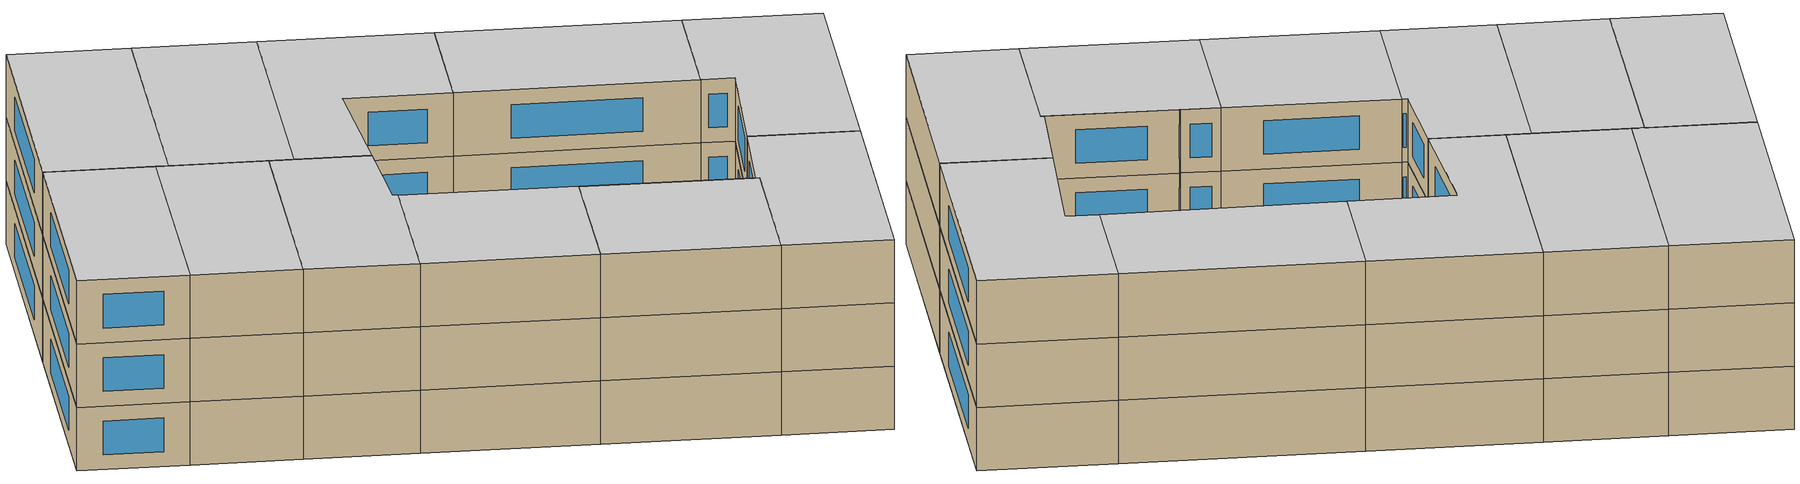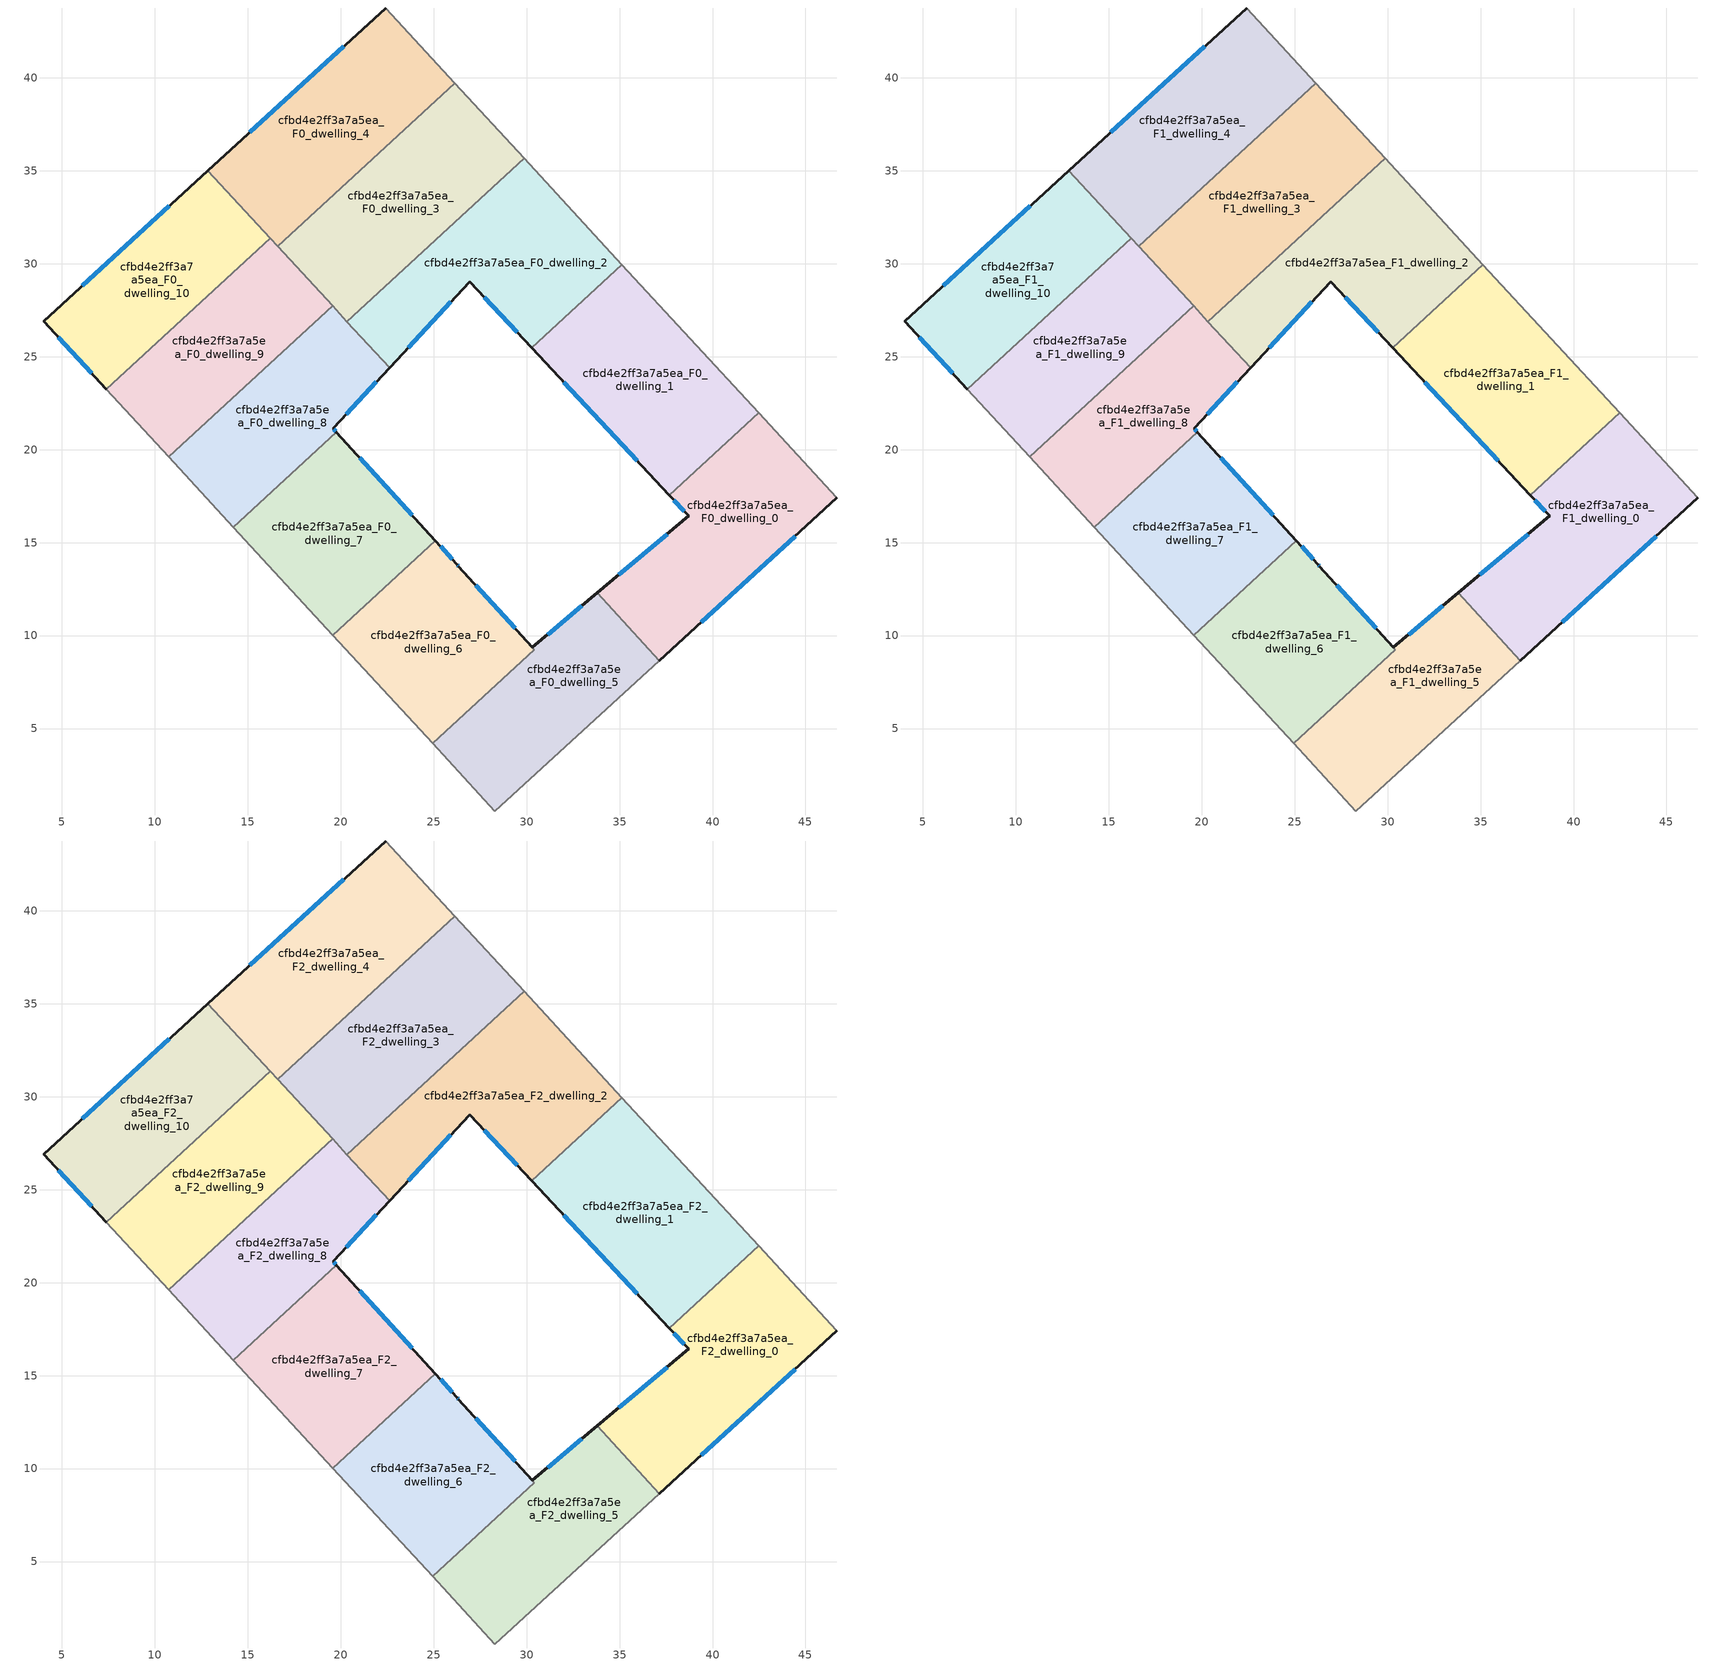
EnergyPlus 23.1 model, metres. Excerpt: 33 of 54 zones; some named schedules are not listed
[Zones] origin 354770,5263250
cfbd4e2ff3a7a5ea_F0_dwelling_0
 floor ground (EU_floor_Construction): 42.49,21.98 46.7,17.41 37.14,8.66 33.79,12.29 38.72,16.44 37.68,17.55 z0
 wall outside (EU_wall_Construction): 37.68,17.55 38.72,16.44 33.79,12.29 / 37.14,8.66 46.7,17.41 z0:3
 wall to cfbd4e2ff3a7a5ea_F0_dwelling_1 (EU_wall_Construction): 42.49,21.98 37.68,17.55 z0:3
 wall adiabatic (EU_wall_Construction): 46.7,17.41 42.49,21.98 z0:3
 wall to cfbd4e2ff3a7a5ea_F0_dwelling_5 (EU_wall_Construction): 33.79,12.29 37.14,8.66 z0:3
 window (EU_Window_Construction): 37.56,15.47 34.95,13.27 / 37.92,17.29 38.47,16.7 / 39.38,10.71 44.45,15.35 z0.7:2.3
cfbd4e2ff3a7a5ea_F0_dwelling_1
 floor ground (EU_floor_Construction): 35.13,29.96 42.49,21.98 37.68,17.55 30.27,25.48 z0
 wall outside (EU_wall_Construction): 30.27,25.48 37.68,17.55 z0:3
 wall to cfbd4e2ff3a7a5ea_F0_dwelling_2 (EU_wall_Construction): 35.13,29.96 30.27,25.48 z0:3
 wall adiabatic (EU_wall_Construction): 42.49,21.98 35.13,29.96 z0:3
 window (EU_Window_Construction): 32.01,23.62 35.94,19.41 z0.7:2.3
cfbd4e2ff3a7a5ea_F0_dwelling_10
 floor ground (EU_floor_Construction): 12.85,35.02 16.2,31.38 7.38,23.26 4.01,26.92 z0
 wall outside (EU_wall_Construction): 12.85,35.02 4.01,26.92 7.38,23.26 z0:3
 wall to cfbd4e2ff3a7a5ea_F0_dwelling_9 (EU_wall_Construction): 7.38,23.26 16.2,31.38 z0:3
 wall to cfbd4e2ff3a7a5ea_F0_dwelling_4 (EU_wall_Construction): 16.2,31.38 12.85,35.02 z0:3
 window (EU_Window_Construction): 4.8,26.06 6.59,24.12 / 10.78,33.11 6.08,28.82 z0.7:2.3
cfbd4e2ff3a7a5ea_F0_dwelling_2
 floor ground (EU_floor_Construction): 29.86,35.68 35.13,29.96 30.27,25.48 26.94,29.04 22.62,24.41 20.33,26.9 z0
 wall outside (EU_wall_Construction): 22.62,24.41 26.94,29.04 30.27,25.48 z0:3
 wall to cfbd4e2ff3a7a5ea_F0_dwelling_3 (EU_wall_Construction): 29.86,35.68 20.33,26.9 z0:3
 wall adiabatic (EU_wall_Construction): 35.13,29.96 29.86,35.68 z0:3
 wall to cfbd4e2ff3a7a5ea_F0_dwelling_8 (EU_wall_Construction): 20.33,26.9 22.62,24.41 z0:3
 window (EU_Window_Construction): 23.64,25.5 25.93,27.95 / 27.72,28.21 29.49,26.32 z0.7:2.3
cfbd4e2ff3a7a5ea_F0_dwelling_3
 floor ground (EU_floor_Construction): 26.13,39.73 29.86,35.68 20.33,26.9 16.6,30.95 z0
 wall to cfbd4e2ff3a7a5ea_F0_dwelling_4 (EU_wall_Construction): 26.13,39.73 16.6,30.95 z0:3
 wall adiabatic (EU_wall_Construction): 29.86,35.68 26.13,39.73 z0:3
 wall to cfbd4e2ff3a7a5ea_F0_dwelling_9 (EU_wall_Construction): 16.6,30.95 19.56,27.73 z0:3
 wall to cfbd4e2ff3a7a5ea_F0_dwelling_8 (EU_wall_Construction): 19.56,27.73 20.33,26.9 z0:3
cfbd4e2ff3a7a5ea_F0_dwelling_4
 floor ground (EU_floor_Construction): 22.41,43.76 26.13,39.73 16.6,30.95 12.85,35.02 z0
 wall outside (EU_wall_Construction): 22.41,43.76 12.85,35.02 z0:3
 wall adiabatic (EU_wall_Construction): 26.13,39.73 22.41,43.76 z0:3
 wall to cfbd4e2ff3a7a5ea_F0_dwelling_9 (EU_wall_Construction): 16.2,31.38 16.6,30.95 z0:3
 window (EU_Window_Construction): 20.17,41.71 15.1,37.07 z0.7:2.3
cfbd4e2ff3a7a5ea_F0_dwelling_5
 floor ground (EU_floor_Construction): 33.79,12.29 37.14,8.66 28.29,0.56 24.94,4.2 30.41,9.24 25.08,15.1 26.27,13.8 26.33,13.74 30.31,9.36 z0
 wall outside (EU_wall_Construction): 25.09,15.1 26.27,13.8 / 33.79,12.29 30.31,9.36 26.33,13.74 26.27,13.8 z0:3
 wall adiabatic (EU_wall_Construction): 24.94,4.2 28.29,0.56 37.14,8.66 z0:3
 wall to cfbd4e2ff3a7a5ea_F0_dwelling_6 (EU_wall_Construction): 25.08,15.1 30.41,9.24 24.94,4.2 z0:3
 window (EU_Window_Construction): 25.37,14.8 26,14.11 / 26.32,13.75 26.29,13.78 / 29.38,10.39 27.26,12.71 / 32.97,11.61 31.13,10.05 z0.7:2.3
cfbd4e2ff3a7a5ea_F0_dwelling_6
 floor ground (EU_floor_Construction): 25.08,15.1 30.42,9.24 24.94,4.2 19.57,10.02 z0
 wall adiabatic (EU_wall_Construction): 19.57,10.02 24.94,4.2 z0:3
 wall to cfbd4e2ff3a7a5ea_F0_dwelling_7 (EU_wall_Construction): 25.08,15.1 19.57,10.02 z0:3
cfbd4e2ff3a7a5ea_F0_dwelling_7
 floor ground (EU_floor_Construction): 19.76,20.95 25.09,15.1 19.57,10.02 14.21,15.84 z0
 wall outside (EU_wall_Construction): 25.09,15.1 19.76,20.95 z0:3
 wall to cfbd4e2ff3a7a5ea_F0_dwelling_8 (EU_wall_Construction): 19.76,20.95 14.21,15.84 z0:3
 wall adiabatic (EU_wall_Construction): 14.21,15.84 19.57,10.02 z0:3
 window (EU_Window_Construction): 23.84,16.48 21.01,19.58 z0.7:2.3
cfbd4e2ff3a7a5ea_F0_dwelling_8
 floor ground (EU_floor_Construction): 19.56,27.74 22.62,24.41 19.58,21.15 19.76,20.95 14.21,15.84 10.74,19.61 z0
 wall outside (EU_wall_Construction): 19.76,20.95 19.58,21.15 22.62,24.41 z0:3
 wall adiabatic (EU_wall_Construction): 10.74,19.61 14.21,15.84 z0:3
 wall to cfbd4e2ff3a7a5ea_F0_dwelling_9 (EU_wall_Construction): 19.56,27.74 10.74,19.61 z0:3
 window (EU_Window_Construction): 20.3,21.92 21.91,23.65 / 19.72,21 19.62,21.1 z0.7:2.3
cfbd4e2ff3a7a5ea_F0_dwelling_9
 floor ground (EU_floor_Construction): 16.2,31.38 19.56,27.74 10.74,19.61 7.38,23.26 z0
 wall adiabatic (EU_wall_Construction): 7.38,23.26 10.74,19.61 z0:3
cfbd4e2ff3a7a5ea_F1_dwelling_0
 floor to cfbd4e2ff3a7a5ea_F0_dwelling_0 (EU_floor_Construction): 42.49,21.98 46.7,17.41 37.14,8.66 33.79,12.29 38.72,16.44 37.68,17.55 z3
 wall outside (EU_wall_Construction): 37.68,17.55 38.72,16.44 33.79,12.29 / 37.14,8.66 46.7,17.41 z3:6
 wall to cfbd4e2ff3a7a5ea_F1_dwelling_1 (EU_wall_Construction): 42.49,21.98 37.68,17.55 z3:6
 wall adiabatic (EU_wall_Construction): 46.7,17.41 42.49,21.98 z3:6
 wall to cfbd4e2ff3a7a5ea_F1_dwelling_5 (EU_wall_Construction): 33.79,12.29 37.14,8.66 z3:6
 window (EU_Window_Construction): 37.56,15.47 34.95,13.27 / 37.92,17.29 38.47,16.7 / 39.38,10.71 44.45,15.35 z3.7:5.3
cfbd4e2ff3a7a5ea_F1_dwelling_1
 floor to cfbd4e2ff3a7a5ea_F0_dwelling_1 (EU_floor_Construction): 35.13,29.96 42.49,21.98 37.68,17.55 30.27,25.48 z3
 wall outside (EU_wall_Construction): 30.27,25.48 37.68,17.55 z3:6
 wall to cfbd4e2ff3a7a5ea_F1_dwelling_2 (EU_wall_Construction): 35.13,29.96 30.27,25.48 z3:6
 wall adiabatic (EU_wall_Construction): 42.49,21.98 35.13,29.96 z3:6
 window (EU_Window_Construction): 32.01,23.62 35.94,19.41 z3.7:5.3
cfbd4e2ff3a7a5ea_F1_dwelling_10
 floor to cfbd4e2ff3a7a5ea_F0_dwelling_10 (EU_floor_Construction): 12.85,35.02 16.2,31.38 7.38,23.26 4.01,26.92 z3
 wall outside (EU_wall_Construction): 12.85,35.02 4.01,26.92 7.38,23.26 z3:6
 wall to cfbd4e2ff3a7a5ea_F1_dwelling_9 (EU_wall_Construction): 7.38,23.26 16.2,31.38 z3:6
 wall to cfbd4e2ff3a7a5ea_F1_dwelling_4 (EU_wall_Construction): 16.2,31.38 12.85,35.02 z3:6
 window (EU_Window_Construction): 4.8,26.06 6.59,24.12 / 10.78,33.11 6.08,28.82 z3.7:5.3
cfbd4e2ff3a7a5ea_F1_dwelling_2
 floor to cfbd4e2ff3a7a5ea_F0_dwelling_2 (EU_floor_Construction): 29.86,35.68 35.13,29.96 30.27,25.48 26.94,29.04 22.62,24.41 20.33,26.9 z3
 wall outside (EU_wall_Construction): 22.62,24.41 26.94,29.04 30.27,25.48 z3:6
 wall to cfbd4e2ff3a7a5ea_F1_dwelling_3 (EU_wall_Construction): 29.86,35.68 20.33,26.9 z3:6
 wall adiabatic (EU_wall_Construction): 35.13,29.96 29.86,35.68 z3:6
 wall to cfbd4e2ff3a7a5ea_F1_dwelling_8 (EU_wall_Construction): 20.33,26.9 22.62,24.41 z3:6
 window (EU_Window_Construction): 23.64,25.5 25.93,27.95 / 27.72,28.21 29.49,26.32 z3.7:5.3
cfbd4e2ff3a7a5ea_F1_dwelling_3
 floor to cfbd4e2ff3a7a5ea_F0_dwelling_3 (EU_floor_Construction): 26.13,39.73 29.86,35.68 20.33,26.9 16.6,30.95 z3
 wall to cfbd4e2ff3a7a5ea_F1_dwelling_4 (EU_wall_Construction): 26.13,39.73 16.6,30.95 z3:6
 wall adiabatic (EU_wall_Construction): 29.86,35.68 26.13,39.73 z3:6
 wall to cfbd4e2ff3a7a5ea_F1_dwelling_9 (EU_wall_Construction): 16.6,30.95 19.56,27.73 z3:6
 wall to cfbd4e2ff3a7a5ea_F1_dwelling_8 (EU_wall_Construction): 19.56,27.73 20.33,26.9 z3:6
cfbd4e2ff3a7a5ea_F1_dwelling_4
 floor to cfbd4e2ff3a7a5ea_F0_dwelling_4 (EU_floor_Construction): 22.41,43.76 26.13,39.73 16.6,30.95 12.85,35.02 z3
 wall outside (EU_wall_Construction): 22.41,43.76 12.85,35.02 z3:6
 wall adiabatic (EU_wall_Construction): 26.13,39.73 22.41,43.76 z3:6
 wall to cfbd4e2ff3a7a5ea_F1_dwelling_9 (EU_wall_Construction): 16.2,31.38 16.6,30.95 z3:6
 window (EU_Window_Construction): 20.17,41.71 15.1,37.07 z3.7:5.3
cfbd4e2ff3a7a5ea_F1_dwelling_5
 floor to cfbd4e2ff3a7a5ea_F0_dwelling_5 (EU_floor_Construction): 33.79,12.29 37.14,8.66 28.29,0.56 24.94,4.2 30.41,9.24 25.09,15.1 26.27,13.8 26.33,13.74 30.31,9.36 z3
 wall outside (EU_wall_Construction): 33.79,12.29 30.31,9.36 26.33,13.74 26.27,13.8 25.09,15.1 z3:6
 wall adiabatic (EU_wall_Construction): 24.94,4.2 28.29,0.56 37.14,8.66 z3:6
 wall to cfbd4e2ff3a7a5ea_F1_dwelling_6 (EU_wall_Construction): 25.08,15.1 30.41,9.24 24.94,4.2 z3:6
 window (EU_Window_Construction): 26,14.11 25.37,14.8 / 26.32,13.75 26.29,13.78 / 29.38,10.39 27.26,12.71 / 32.97,11.61 31.13,10.05 z3.7:5.3
cfbd4e2ff3a7a5ea_F1_dwelling_6
 floor to cfbd4e2ff3a7a5ea_F0_dwelling_6 (EU_floor_Construction): 25.08,15.1 30.42,9.24 24.94,4.2 19.57,10.02 z3
 wall adiabatic (EU_wall_Construction): 19.57,10.02 24.94,4.2 z3:6
 wall to cfbd4e2ff3a7a5ea_F1_dwelling_7 (EU_wall_Construction): 25.08,15.1 19.57,10.02 z3:6
cfbd4e2ff3a7a5ea_F1_dwelling_7
 floor to cfbd4e2ff3a7a5ea_F0_dwelling_7 (EU_floor_Construction): 19.76,20.95 25.09,15.1 19.57,10.02 14.21,15.84 z3
 wall outside (EU_wall_Construction): 25.09,15.1 19.76,20.95 z3:6
 wall to cfbd4e2ff3a7a5ea_F1_dwelling_8 (EU_wall_Construction): 19.76,20.95 14.21,15.84 z3:6
 wall adiabatic (EU_wall_Construction): 14.21,15.84 19.57,10.02 z3:6
 window (EU_Window_Construction): 23.84,16.48 21.01,19.58 z3.7:5.3
cfbd4e2ff3a7a5ea_F1_dwelling_8
 floor to cfbd4e2ff3a7a5ea_F0_dwelling_8 (EU_floor_Construction): 19.56,27.74 22.62,24.41 19.58,21.15 19.76,20.95 14.21,15.84 10.74,19.61 z3
 wall outside (EU_wall_Construction): 19.76,20.95 19.58,21.15 22.62,24.41 z3:6
 wall adiabatic (EU_wall_Construction): 10.74,19.61 14.21,15.84 z3:6
 wall to cfbd4e2ff3a7a5ea_F1_dwelling_9 (EU_wall_Construction): 19.56,27.74 10.74,19.61 z3:6
 window (EU_Window_Construction): 20.3,21.92 21.91,23.65 / 19.72,21 19.62,21.1 z3.7:5.3
cfbd4e2ff3a7a5ea_F1_dwelling_9
 floor to cfbd4e2ff3a7a5ea_F0_dwelling_9 (EU_floor_Construction): 16.2,31.38 19.56,27.74 10.74,19.61 7.38,23.26 z3
 wall adiabatic (EU_wall_Construction): 7.38,23.26 10.74,19.61 z3:6
cfbd4e2ff3a7a5ea_F2_dwelling_0
 floor to cfbd4e2ff3a7a5ea_F1_dwelling_0 (EU_floor_Construction): 42.49,21.98 46.7,17.41 37.14,8.66 33.79,12.29 38.72,16.44 37.68,17.55 z6
 wall outside (EU_wall_Construction): 37.68,17.55 38.72,16.44 33.79,12.29 / 37.14,8.66 46.7,17.41 z6:9
 wall to cfbd4e2ff3a7a5ea_F2_dwelling_1 (EU_wall_Construction): 42.49,21.98 37.68,17.55 z6:9
 wall adiabatic (EU_wall_Construction): 46.7,17.41 42.49,21.98 z6:9
 wall to cfbd4e2ff3a7a5ea_F2_dwelling_5 (EU_wall_Construction): 33.79,12.29 37.14,8.66 z6:9
 window (EU_Window_Construction): 37.56,15.47 34.95,13.27 / 37.92,17.29 38.47,16.7 / 39.38,10.71 44.45,15.35 z6.7:8.3
 ceiling to cfbd4e2ff3a7a5ea_F3_dwelling_0 (EU_floor_Construction): 46.7,17.41 42.49,21.98 37.68,17.55 38.72,16.44 33.79,12.29 37.14,8.66 z9
cfbd4e2ff3a7a5ea_F2_dwelling_1
 floor to cfbd4e2ff3a7a5ea_F1_dwelling_1 (EU_floor_Construction): 35.13,29.96 42.49,21.98 37.68,17.55 30.27,25.48 z6
 wall outside (EU_wall_Construction): 30.27,25.48 37.68,17.55 z6:9
 wall to cfbd4e2ff3a7a5ea_F2_dwelling_2 (EU_wall_Construction): 35.13,29.96 30.27,25.48 z6:9
 wall adiabatic (EU_wall_Construction): 42.49,21.98 35.13,29.96 z6:9
 window (EU_Window_Construction): 32.01,23.62 35.94,19.41 z6.7:8.3
 ceiling to cfbd4e2ff3a7a5ea_F3_dwelling_1 (EU_floor_Construction): 42.49,21.98 35.13,29.96 30.27,25.48 37.68,17.55 z9
cfbd4e2ff3a7a5ea_F2_dwelling_10
 floor to cfbd4e2ff3a7a5ea_F1_dwelling_10 (EU_floor_Construction): 12.85,35.02 16.2,31.38 7.38,23.26 4.01,26.92 z6
 wall outside (EU_wall_Construction): 12.85,35.02 4.01,26.92 7.38,23.26 z6:9
 wall to cfbd4e2ff3a7a5ea_F2_dwelling_9 (EU_wall_Construction): 7.38,23.26 16.2,31.38 z6:9
 wall to cfbd4e2ff3a7a5ea_F2_dwelling_4 (EU_wall_Construction): 16.2,31.38 12.85,35.02 z6:9
 window (EU_Window_Construction): 4.8,26.06 6.59,24.12 / 10.78,33.11 6.08,28.82 z6.7:8.3
 ceiling to cfbd4e2ff3a7a5ea_F3_dwelling_10 (EU_floor_Construction): 16.2,31.38 12.85,35.02 4.01,26.92 7.38,23.26 z9
cfbd4e2ff3a7a5ea_F2_dwelling_2
 floor to cfbd4e2ff3a7a5ea_F1_dwelling_2 (EU_floor_Construction): 29.86,35.68 35.13,29.96 30.27,25.48 26.94,29.04 22.62,24.41 20.33,26.9 z6
 wall outside (EU_wall_Construction): 22.62,24.41 26.94,29.04 30.27,25.48 z6:9
 wall to cfbd4e2ff3a7a5ea_F2_dwelling_3 (EU_wall_Construction): 29.86,35.68 20.33,26.9 z6:9
 wall adiabatic (EU_wall_Construction): 35.13,29.96 29.86,35.68 z6:9
 wall to cfbd4e2ff3a7a5ea_F2_dwelling_8 (EU_wall_Construction): 20.33,26.9 22.62,24.41 z6:9
 window (EU_Window_Construction): 23.64,25.5 25.93,27.95 / 27.72,28.21 29.49,26.32 z6.7:8.3
 ceiling to cfbd4e2ff3a7a5ea_F3_dwelling_2 (EU_floor_Construction): 30.27,25.48 35.13,29.96 29.86,35.68 20.33,26.9 22.62,24.41 26.94,29.04 z9
cfbd4e2ff3a7a5ea_F2_dwelling_3
 floor to cfbd4e2ff3a7a5ea_F1_dwelling_3 (EU_floor_Construction): 26.13,39.73 29.86,35.68 20.33,26.9 16.6,30.95 z6
 wall to cfbd4e2ff3a7a5ea_F2_dwelling_4 (EU_wall_Construction): 26.13,39.73 16.6,30.95 z6:9
 wall adiabatic (EU_wall_Construction): 29.86,35.68 26.13,39.73 z6:9
 wall to cfbd4e2ff3a7a5ea_F2_dwelling_9 (EU_wall_Construction): 16.6,30.95 19.56,27.73 z6:9
 wall to cfbd4e2ff3a7a5ea_F2_dwelling_8 (EU_wall_Construction): 19.56,27.73 20.33,26.9 z6:9
 ceiling to cfbd4e2ff3a7a5ea_F3_dwelling_3 (EU_floor_Construction): 29.86,35.68 26.13,39.73 16.6,30.95 20.33,26.9 z9
cfbd4e2ff3a7a5ea_F2_dwelling_4
 floor to cfbd4e2ff3a7a5ea_F1_dwelling_4 (EU_floor_Construction): 22.41,43.76 26.13,39.73 16.6,30.95 12.85,35.02 z6
 wall outside (EU_wall_Construction): 22.41,43.76 12.85,35.02 z6:9
 wall adiabatic (EU_wall_Construction): 26.13,39.73 22.41,43.76 z6:9
 wall to cfbd4e2ff3a7a5ea_F2_dwelling_9 (EU_wall_Construction): 16.2,31.38 16.6,30.95 z6:9
 window (EU_Window_Construction): 20.17,41.71 15.1,37.07 z6.7:8.3
 ceiling to cfbd4e2ff3a7a5ea_F3_dwelling_4 (EU_floor_Construction): 26.13,39.73 22.41,43.76 12.85,35.02 16.6,30.95 z9
cfbd4e2ff3a7a5ea_F2_dwelling_5
 floor to cfbd4e2ff3a7a5ea_F1_dwelling_5 (EU_floor_Construction): 33.79,12.29 37.14,8.66 28.29,0.56 24.94,4.2 30.41,9.24 25.09,15.1 26.27,13.8 26.33,13.74 30.31,9.36 z6
 wall outside (EU_wall_Construction): 33.79,12.29 30.31,9.36 26.33,13.74 26.27,13.8 25.09,15.1 z6:9
 wall adiabatic (EU_wall_Construction): 24.94,4.2 28.29,0.56 37.14,8.66 z6:9
 wall to cfbd4e2ff3a7a5ea_F2_dwelling_6 (EU_wall_Construction): 25.08,15.1 30.41,9.24 24.94,4.2 z6:9
 window (EU_Window_Construction): 26,14.11 25.37,14.8 / 26.32,13.75 26.29,13.78 / 29.38,10.39 27.26,12.71 / 32.97,11.61 31.13,10.05 z6.7:8.3
 ceiling to cfbd4e2ff3a7a5ea_F3_dwelling_5 (EU_floor_Construction): 37.14,8.66 33.79,12.29 30.31,9.36 26.33,13.74 26.27,13.8 25.09,15.1 30.41,9.24 24.94,4.2 28.29,0.56 z9
cfbd4e2ff3a7a5ea_F2_dwelling_6
 floor to cfbd4e2ff3a7a5ea_F1_dwelling_6 (EU_floor_Construction): 25.08,15.1 30.42,9.24 24.94,4.2 19.57,10.02 z6
 wall adiabatic (EU_wall_Construction): 19.57,10.02 24.94,4.2 z6:9
 wall to cfbd4e2ff3a7a5ea_F2_dwelling_7 (EU_wall_Construction): 25.08,15.1 19.57,10.02 z6:9
 ceiling to cfbd4e2ff3a7a5ea_F3_dwelling_6 (EU_floor_Construction): 30.42,9.24 25.08,15.1 19.57,10.02 24.94,4.2 z9
cfbd4e2ff3a7a5ea_F2_dwelling_7
 floor to cfbd4e2ff3a7a5ea_F1_dwelling_7 (EU_floor_Construction): 19.76,20.95 25.09,15.1 19.57,10.02 14.21,15.84 z6
 wall outside (EU_wall_Construction): 25.09,15.1 19.76,20.95 z6:9
 wall to cfbd4e2ff3a7a5ea_F2_dwelling_8 (EU_wall_Construction): 19.76,20.95 14.21,15.84 z6:9
 wall adiabatic (EU_wall_Construction): 14.21,15.84 19.57,10.02 z6:9
 window (EU_Window_Construction): 23.84,16.48 21.01,19.58 z6.7:8.3
 ceiling to cfbd4e2ff3a7a5ea_F3_dwelling_7 (EU_floor_Construction): 25.09,15.1 19.76,20.95 14.21,15.84 19.57,10.02 z9
cfbd4e2ff3a7a5ea_F2_dwelling_8
 floor to cfbd4e2ff3a7a5ea_F1_dwelling_8 (EU_floor_Construction): 19.56,27.74 22.62,24.41 19.58,21.15 19.76,20.95 14.21,15.84 10.74,19.61 z6
 wall outside (EU_wall_Construction): 19.76,20.95 19.58,21.15 22.62,24.41 z6:9
 wall adiabatic (EU_wall_Construction): 10.74,19.61 14.21,15.84 z6:9
 wall to cfbd4e2ff3a7a5ea_F2_dwelling_9 (EU_wall_Construction): 19.56,27.74 10.74,19.61 z6:9
 window (EU_Window_Construction): 20.3,21.92 21.91,23.65 / 19.72,21 19.62,21.1 z6.7:8.3
 ceiling to cfbd4e2ff3a7a5ea_F3_dwelling_8 (EU_floor_Construction): 19.76,20.95 19.58,21.15 22.62,24.41 19.56,27.74 10.74,19.61 14.21,15.84 z9
cfbd4e2ff3a7a5ea_F2_dwelling_9
 floor to cfbd4e2ff3a7a5ea_F1_dwelling_9 (EU_floor_Construction): 16.2,31.38 19.56,27.74 10.74,19.61 7.38,23.26 z6
 wall adiabatic (EU_wall_Construction): 7.38,23.26 10.74,19.61 z6:9
 ceiling to cfbd4e2ff3a7a5ea_F3_dwelling_9 (EU_floor_Construction): 19.56,27.74 16.2,31.38 7.38,23.26 10.74,19.61 z9
[Building]
EU S2 Campaign: North Axis=0; Terrain=City; Solar Distribution=FullExterior
[Site:Location]
Budapest.Ferenc.Liszt.Intl.AP: Latitude=47.437; Longitude=19.256; Time Zone=1; Elevation=185
[SizingPeriod:WeatherFileDays]
AnnualSizingPeriod: Begin Month=1; Begin Day of Month=1; End Month=12; End Day of Month=31; Day of Week for Start Day=Monday; Use Weather File Daylight Saving Period=No; Use Weather File Rain and Snow Indicators=No
[MATERIAL]
EU_InternalMass_Material: Roughness=MediumRough; Thickness=0.1; Conductivity=1; Density=1800; Specific Heat=900; Thermal Absorptance=0.9; Solar Absorptance=0.7; Visible Absorptance=0.7
[MATERIAL:NOMASS] Roughness=MediumRough; Thermal Absorptance=0.9; Solar Absorptance=0.7; Visible Absorptance=0.7
Name | Thermal Resistance
EU_wall_NoMass | 0.832559
EU_floor_NoMass | 0.872794
[WINDOWMATERIAL:SIMPLEGLAZINGSYSTEM]
EU_Window_SimpleGlazing: UFactor=2.79869; Solar Heat Gain Coefficient=0.75; Visible Transmittance=0.75
[CONSTRUCTION]
EU_wall_Construction: EU_wall_NoMass
EU_floor_Construction: EU_floor_NoMass
EU_Window_Construction: EU_Window_SimpleGlazing
EU_InternalMass_Construction: EU_InternalMass_Material
[ZONE] Type=1; Multiplier=1; Ceiling Height=autocalculate; Floor Area=autocalculate; Part of Total Floor Area=Yes
Name | Volume
cfbd4e2ff3a7a5ea_F0_dwelling_0; cfbd4e2ff3a7a5ea_F1_dwelling_0; cfbd4e2ff3a7a5ea_F2_dwelling_0 | 214.135
cfbd4e2ff3a7a5ea_F0_dwelling_1; cfbd4e2ff3a7a5ea_F1_dwelling_1; cfbd4e2ff3a7a5ea_F2_dwelling_1; cfbd4e2ff3a7a5ea_F0_dwelling_3; cfbd4e2ff3a7a5ea_F1_dwelling_3; cfbd4e2ff3a7a5ea_F2_dwelling_3 | 214.142
cfbd4e2ff3a7a5ea_F0_dwelling_10; cfbd4e2ff3a7a5ea_F1_dwelling_10; cfbd4e2ff3a7a5ea_F2_dwelling_10 | 178.444
cfbd4e2ff3a7a5ea_F0_dwelling_2; cfbd4e2ff3a7a5ea_F1_dwelling_2; cfbd4e2ff3a7a5ea_F2_dwelling_2 | 214.136
cfbd4e2ff3a7a5ea_F0_dwelling_4; cfbd4e2ff3a7a5ea_F1_dwelling_4; cfbd4e2ff3a7a5ea_F2_dwelling_4 | 214.144
cfbd4e2ff3a7a5ea_F0_dwelling_5 | 179.445
cfbd4e2ff3a7a5ea_F1_dwelling_5; cfbd4e2ff3a7a5ea_F2_dwelling_5 | 179.399
cfbd4e2ff3a7a5ea_F0_dwelling_6; cfbd4e2ff3a7a5ea_F1_dwelling_6; cfbd4e2ff3a7a5ea_F2_dwelling_6 | 177.464
cfbd4e2ff3a7a5ea_F0_dwelling_7; cfbd4e2ff3a7a5ea_F1_dwelling_7; cfbd4e2ff3a7a5ea_F2_dwelling_7 | 178.454
cfbd4e2ff3a7a5ea_F0_dwelling_8; cfbd4e2ff3a7a5ea_F1_dwelling_8; cfbd4e2ff3a7a5ea_F2_dwelling_8 | 178.459
cfbd4e2ff3a7a5ea_F0_dwelling_9; cfbd4e2ff3a7a5ea_F1_dwelling_9; cfbd4e2ff3a7a5ea_F2_dwelling_9 | 178.467
[INTERNALMASS] Construction=EU_InternalMass_Construction
Name | Zone or ZoneList | Surface Area
cfbd4e2ff3a7a5ea_F0_dwelling_0_EU_InternalMass | cfbd4e2ff3a7a5ea_F0_dwelling_0 | 71.3784
cfbd4e2ff3a7a5ea_F0_dwelling_1_EU_InternalMass | cfbd4e2ff3a7a5ea_F0_dwelling_1 | 71.3807
cfbd4e2ff3a7a5ea_F0_dwelling_2_EU_InternalMass | cfbd4e2ff3a7a5ea_F0_dwelling_2 | 71.3787
cfbd4e2ff3a7a5ea_F0_dwelling_3_EU_InternalMass | cfbd4e2ff3a7a5ea_F0_dwelling_3 | 71.3806
cfbd4e2ff3a7a5ea_F0_dwelling_4_EU_InternalMass | cfbd4e2ff3a7a5ea_F0_dwelling_4 | 71.3813
cfbd4e2ff3a7a5ea_F0_dwelling_5_EU_InternalMass | cfbd4e2ff3a7a5ea_F0_dwelling_5 | 59.8191
cfbd4e2ff3a7a5ea_F0_dwelling_6_EU_InternalMass | cfbd4e2ff3a7a5ea_F0_dwelling_6 | 59.1544
cfbd4e2ff3a7a5ea_F0_dwelling_7_EU_InternalMass | cfbd4e2ff3a7a5ea_F0_dwelling_7 | 59.4846
cfbd4e2ff3a7a5ea_F0_dwelling_8_EU_InternalMass | cfbd4e2ff3a7a5ea_F0_dwelling_8 | 59.4862
cfbd4e2ff3a7a5ea_F0_dwelling_9_EU_InternalMass | cfbd4e2ff3a7a5ea_F0_dwelling_9 | 59.4891
cfbd4e2ff3a7a5ea_F0_dwelling_10_EU_InternalMass | cfbd4e2ff3a7a5ea_F0_dwelling_10 | 59.4811
cfbd4e2ff3a7a5ea_F1_dwelling_0_EU_InternalMass | cfbd4e2ff3a7a5ea_F1_dwelling_0 | 71.3784
cfbd4e2ff3a7a5ea_F1_dwelling_1_EU_InternalMass | cfbd4e2ff3a7a5ea_F1_dwelling_1 | 71.3807
cfbd4e2ff3a7a5ea_F1_dwelling_2_EU_InternalMass | cfbd4e2ff3a7a5ea_F1_dwelling_2 | 71.3787
cfbd4e2ff3a7a5ea_F1_dwelling_3_EU_InternalMass | cfbd4e2ff3a7a5ea_F1_dwelling_3 | 71.3806
cfbd4e2ff3a7a5ea_F1_dwelling_4_EU_InternalMass | cfbd4e2ff3a7a5ea_F1_dwelling_4 | 71.3813
cfbd4e2ff3a7a5ea_F1_dwelling_5_EU_InternalMass | cfbd4e2ff3a7a5ea_F1_dwelling_5 | 59.8191
cfbd4e2ff3a7a5ea_F1_dwelling_6_EU_InternalMass | cfbd4e2ff3a7a5ea_F1_dwelling_6 | 59.1544
cfbd4e2ff3a7a5ea_F1_dwelling_7_EU_InternalMass | cfbd4e2ff3a7a5ea_F1_dwelling_7 | 59.4846
cfbd4e2ff3a7a5ea_F1_dwelling_8_EU_InternalMass | cfbd4e2ff3a7a5ea_F1_dwelling_8 | 59.4862
cfbd4e2ff3a7a5ea_F1_dwelling_9_EU_InternalMass | cfbd4e2ff3a7a5ea_F1_dwelling_9 | 59.4891
cfbd4e2ff3a7a5ea_F1_dwelling_10_EU_InternalMass | cfbd4e2ff3a7a5ea_F1_dwelling_10 | 59.4811
cfbd4e2ff3a7a5ea_F2_dwelling_0_EU_InternalMass | cfbd4e2ff3a7a5ea_F2_dwelling_0 | 71.3784
cfbd4e2ff3a7a5ea_F2_dwelling_1_EU_InternalMass | cfbd4e2ff3a7a5ea_F2_dwelling_1 | 71.3807
cfbd4e2ff3a7a5ea_F2_dwelling_2_EU_InternalMass | cfbd4e2ff3a7a5ea_F2_dwelling_2 | 71.3787
cfbd4e2ff3a7a5ea_F2_dwelling_3_EU_InternalMass | cfbd4e2ff3a7a5ea_F2_dwelling_3 | 71.3806
cfbd4e2ff3a7a5ea_F2_dwelling_4_EU_InternalMass | cfbd4e2ff3a7a5ea_F2_dwelling_4 | 71.3813
cfbd4e2ff3a7a5ea_F2_dwelling_5_EU_InternalMass | cfbd4e2ff3a7a5ea_F2_dwelling_5 | 59.8191
cfbd4e2ff3a7a5ea_F2_dwelling_6_EU_InternalMass | cfbd4e2ff3a7a5ea_F2_dwelling_6 | 59.1544
cfbd4e2ff3a7a5ea_F2_dwelling_7_EU_InternalMass | cfbd4e2ff3a7a5ea_F2_dwelling_7 | 59.4846
cfbd4e2ff3a7a5ea_F2_dwelling_8_EU_InternalMass | cfbd4e2ff3a7a5ea_F2_dwelling_8 | 59.4862
cfbd4e2ff3a7a5ea_F2_dwelling_9_EU_InternalMass | cfbd4e2ff3a7a5ea_F2_dwelling_9 | 59.4891
cfbd4e2ff3a7a5ea_F2_dwelling_10_EU_InternalMass | cfbd4e2ff3a7a5ea_F2_dwelling_10 | 59.4811
[OTHEREQUIPMENT] Fuel Type=Electricity; Design Level Calculation Method=Watts/Area; Power per Zone Floor Area=1; Fraction Latent=0; Fraction Radiant=0; Fraction Lost=0; Carbon Dioxide Generation Rate=0; EndUse Subcategory=EU_Step8_InternalGains
Name | Zone or ZoneList or Space or SpaceList | Schedule
EU_Step8_InternalGain_cfbd4e2ff3a7a5ea_F0_dwelling_0_f000 | cfbd4e2ff3a7a5ea_F0_dwelling_0 | EU_Step8_GainSchedule_cfbd4e2ff3a7a5ea_F0_dwelling_0_f000
EU_Step8_InternalGain_cfbd4e2ff3a7a5ea_F0_dwelling_1_f000 | cfbd4e2ff3a7a5ea_F0_dwelling_1 | EU_Step8_GainSchedule_cfbd4e2ff3a7a5ea_F0_dwelling_1_f000
EU_Step8_InternalGain_cfbd4e2ff3a7a5ea_F0_dwelling_2_f000 | cfbd4e2ff3a7a5ea_F0_dwelling_2 | EU_Step8_GainSchedule_cfbd4e2ff3a7a5ea_F0_dwelling_2_f000
EU_Step8_InternalGain_cfbd4e2ff3a7a5ea_F0_dwelling_3_f000 | cfbd4e2ff3a7a5ea_F0_dwelling_3 | EU_Step8_GainSchedule_cfbd4e2ff3a7a5ea_F0_dwelling_3_f000
EU_Step8_InternalGain_cfbd4e2ff3a7a5ea_F0_dwelling_4_f000 | cfbd4e2ff3a7a5ea_F0_dwelling_4 | EU_Step8_GainSchedule_cfbd4e2ff3a7a5ea_F0_dwelling_4_f000
EU_Step8_InternalGain_cfbd4e2ff3a7a5ea_F0_dwelling_5_f000 | cfbd4e2ff3a7a5ea_F0_dwelling_5 | EU_Step8_GainSchedule_cfbd4e2ff3a7a5ea_F0_dwelling_5_f000
EU_Step8_InternalGain_cfbd4e2ff3a7a5ea_F0_dwelling_6_f000 | cfbd4e2ff3a7a5ea_F0_dwelling_6 | EU_Step8_GainSchedule_cfbd4e2ff3a7a5ea_F0_dwelling_6_f000
EU_Step8_InternalGain_cfbd4e2ff3a7a5ea_F0_dwelling_7_f000 | cfbd4e2ff3a7a5ea_F0_dwelling_7 | EU_Step8_GainSchedule_cfbd4e2ff3a7a5ea_F0_dwelling_7_f000
EU_Step8_InternalGain_cfbd4e2ff3a7a5ea_F0_dwelling_8_f000 | cfbd4e2ff3a7a5ea_F0_dwelling_8 | EU_Step8_GainSchedule_cfbd4e2ff3a7a5ea_F0_dwelling_8_f000
EU_Step8_InternalGain_cfbd4e2ff3a7a5ea_F0_dwelling_9_f000 | cfbd4e2ff3a7a5ea_F0_dwelling_9 | EU_Step8_GainSchedule_cfbd4e2ff3a7a5ea_F0_dwelling_9_f000
EU_Step8_InternalGain_cfbd4e2ff3a7a5ea_F0_dwelling_10_f000 | cfbd4e2ff3a7a5ea_F0_dwelling_10 | EU_Step8_GainSchedule_cfbd4e2ff3a7a5ea_F0_dwelling_10_f000
EU_Step8_InternalGain_cfbd4e2ff3a7a5ea_F1_dwelling_0_f000 | cfbd4e2ff3a7a5ea_F1_dwelling_0 | EU_Step8_GainSchedule_cfbd4e2ff3a7a5ea_F1_dwelling_0_f000
EU_Step8_InternalGain_cfbd4e2ff3a7a5ea_F1_dwelling_1_f000 | cfbd4e2ff3a7a5ea_F1_dwelling_1 | EU_Step8_GainSchedule_cfbd4e2ff3a7a5ea_F1_dwelling_1_f000
EU_Step8_InternalGain_cfbd4e2ff3a7a5ea_F1_dwelling_2_f000 | cfbd4e2ff3a7a5ea_F1_dwelling_2 | EU_Step8_GainSchedule_cfbd4e2ff3a7a5ea_F1_dwelling_2_f000
EU_Step8_InternalGain_cfbd4e2ff3a7a5ea_F1_dwelling_3_f000 | cfbd4e2ff3a7a5ea_F1_dwelling_3 | EU_Step8_GainSchedule_cfbd4e2ff3a7a5ea_F1_dwelling_3_f000
EU_Step8_InternalGain_cfbd4e2ff3a7a5ea_F1_dwelling_4_f000 | cfbd4e2ff3a7a5ea_F1_dwelling_4 | EU_Step8_GainSchedule_cfbd4e2ff3a7a5ea_F1_dwelling_4_f000
EU_Step8_InternalGain_cfbd4e2ff3a7a5ea_F1_dwelling_5_f000 | cfbd4e2ff3a7a5ea_F1_dwelling_5 | EU_Step8_GainSchedule_cfbd4e2ff3a7a5ea_F1_dwelling_5_f000
EU_Step8_InternalGain_cfbd4e2ff3a7a5ea_F1_dwelling_6_f000 | cfbd4e2ff3a7a5ea_F1_dwelling_6 | EU_Step8_GainSchedule_cfbd4e2ff3a7a5ea_F1_dwelling_6_f000
EU_Step8_InternalGain_cfbd4e2ff3a7a5ea_F1_dwelling_7_f000 | cfbd4e2ff3a7a5ea_F1_dwelling_7 | EU_Step8_GainSchedule_cfbd4e2ff3a7a5ea_F1_dwelling_7_f000
EU_Step8_InternalGain_cfbd4e2ff3a7a5ea_F1_dwelling_8_f000 | cfbd4e2ff3a7a5ea_F1_dwelling_8 | EU_Step8_GainSchedule_cfbd4e2ff3a7a5ea_F1_dwelling_8_f000
EU_Step8_InternalGain_cfbd4e2ff3a7a5ea_F1_dwelling_9_f000 | cfbd4e2ff3a7a5ea_F1_dwelling_9 | EU_Step8_GainSchedule_cfbd4e2ff3a7a5ea_F1_dwelling_9_f000
EU_Step8_InternalGain_cfbd4e2ff3a7a5ea_F1_dwelling_10_f000 | cfbd4e2ff3a7a5ea_F1_dwelling_10 | EU_Step8_GainSchedule_cfbd4e2ff3a7a5ea_F1_dwelling_10_f000
EU_Step8_InternalGain_cfbd4e2ff3a7a5ea_F2_dwelling_0_f000 | cfbd4e2ff3a7a5ea_F2_dwelling_0 | EU_Step8_GainSchedule_cfbd4e2ff3a7a5ea_F2_dwelling_0_f000
EU_Step8_InternalGain_cfbd4e2ff3a7a5ea_F2_dwelling_1_f000 | cfbd4e2ff3a7a5ea_F2_dwelling_1 | EU_Step8_GainSchedule_cfbd4e2ff3a7a5ea_F2_dwelling_1_f000
EU_Step8_InternalGain_cfbd4e2ff3a7a5ea_F2_dwelling_2_f000 | cfbd4e2ff3a7a5ea_F2_dwelling_2 | EU_Step8_GainSchedule_cfbd4e2ff3a7a5ea_F2_dwelling_2_f000
EU_Step8_InternalGain_cfbd4e2ff3a7a5ea_F2_dwelling_3_f000 | cfbd4e2ff3a7a5ea_F2_dwelling_3 | EU_Step8_GainSchedule_cfbd4e2ff3a7a5ea_F2_dwelling_3_f000
EU_Step8_InternalGain_cfbd4e2ff3a7a5ea_F2_dwelling_4_f000 | cfbd4e2ff3a7a5ea_F2_dwelling_4 | EU_Step8_GainSchedule_cfbd4e2ff3a7a5ea_F2_dwelling_4_f000
EU_Step8_InternalGain_cfbd4e2ff3a7a5ea_F2_dwelling_5_f000 | cfbd4e2ff3a7a5ea_F2_dwelling_5 | EU_Step8_GainSchedule_cfbd4e2ff3a7a5ea_F2_dwelling_5_f000
EU_Step8_InternalGain_cfbd4e2ff3a7a5ea_F2_dwelling_6_f000 | cfbd4e2ff3a7a5ea_F2_dwelling_6 | EU_Step8_GainSchedule_cfbd4e2ff3a7a5ea_F2_dwelling_6_f000
EU_Step8_InternalGain_cfbd4e2ff3a7a5ea_F2_dwelling_7_f000 | cfbd4e2ff3a7a5ea_F2_dwelling_7 | EU_Step8_GainSchedule_cfbd4e2ff3a7a5ea_F2_dwelling_7_f000
EU_Step8_InternalGain_cfbd4e2ff3a7a5ea_F2_dwelling_8_f000 | cfbd4e2ff3a7a5ea_F2_dwelling_8 | EU_Step8_GainSchedule_cfbd4e2ff3a7a5ea_F2_dwelling_8_f000
EU_Step8_InternalGain_cfbd4e2ff3a7a5ea_F2_dwelling_9_f000 | cfbd4e2ff3a7a5ea_F2_dwelling_9 | EU_Step8_GainSchedule_cfbd4e2ff3a7a5ea_F2_dwelling_9_f000
EU_Step8_InternalGain_cfbd4e2ff3a7a5ea_F2_dwelling_10_f000 | cfbd4e2ff3a7a5ea_F2_dwelling_10 | EU_Step8_GainSchedule_cfbd4e2ff3a7a5ea_F2_dwelling_10_f000
[ZONEVENTILATION:DESIGNFLOWRATE] Schedule=EU_AlwaysOn; Design Flow Rate Calculation Method=AirChanges/Hour; Air Changes per Hour=0.475469; Ventilation Type=Natural; Fan Pressure Rise=0; Fan Total Efficiency=1; Constant Term Coefficient=1; Temperature Term Coefficient=0; Velocity Term Coefficient=0; Velocity Squared Term Coefficient=0; Minimum Indoor Temperature=-100; Maximum Indoor Temperature=100; Delta Temperature=-100; Minimum Outdoor Temperature=-100; Maximum Outdoor Temperature=100; Maximum Wind Speed=40
Name | Zone or ZoneList or Space or SpaceList
EU_ConstantAir_cfbd4e2ff3a7a5ea_F0_dwelling_0 | cfbd4e2ff3a7a5ea_F0_dwelling_0
EU_ConstantAir_cfbd4e2ff3a7a5ea_F0_dwelling_1 | cfbd4e2ff3a7a5ea_F0_dwelling_1
EU_ConstantAir_cfbd4e2ff3a7a5ea_F0_dwelling_2 | cfbd4e2ff3a7a5ea_F0_dwelling_2
EU_ConstantAir_cfbd4e2ff3a7a5ea_F0_dwelling_3 | cfbd4e2ff3a7a5ea_F0_dwelling_3
EU_ConstantAir_cfbd4e2ff3a7a5ea_F0_dwelling_4 | cfbd4e2ff3a7a5ea_F0_dwelling_4
EU_ConstantAir_cfbd4e2ff3a7a5ea_F0_dwelling_5 | cfbd4e2ff3a7a5ea_F0_dwelling_5
EU_ConstantAir_cfbd4e2ff3a7a5ea_F0_dwelling_6 | cfbd4e2ff3a7a5ea_F0_dwelling_6
EU_ConstantAir_cfbd4e2ff3a7a5ea_F0_dwelling_7 | cfbd4e2ff3a7a5ea_F0_dwelling_7
EU_ConstantAir_cfbd4e2ff3a7a5ea_F0_dwelling_8 | cfbd4e2ff3a7a5ea_F0_dwelling_8
EU_ConstantAir_cfbd4e2ff3a7a5ea_F0_dwelling_9 | cfbd4e2ff3a7a5ea_F0_dwelling_9
EU_ConstantAir_cfbd4e2ff3a7a5ea_F0_dwelling_10 | cfbd4e2ff3a7a5ea_F0_dwelling_10
EU_ConstantAir_cfbd4e2ff3a7a5ea_F1_dwelling_0 | cfbd4e2ff3a7a5ea_F1_dwelling_0
EU_ConstantAir_cfbd4e2ff3a7a5ea_F1_dwelling_1 | cfbd4e2ff3a7a5ea_F1_dwelling_1
EU_ConstantAir_cfbd4e2ff3a7a5ea_F1_dwelling_2 | cfbd4e2ff3a7a5ea_F1_dwelling_2
EU_ConstantAir_cfbd4e2ff3a7a5ea_F1_dwelling_3 | cfbd4e2ff3a7a5ea_F1_dwelling_3
EU_ConstantAir_cfbd4e2ff3a7a5ea_F1_dwelling_4 | cfbd4e2ff3a7a5ea_F1_dwelling_4
EU_ConstantAir_cfbd4e2ff3a7a5ea_F1_dwelling_5 | cfbd4e2ff3a7a5ea_F1_dwelling_5
EU_ConstantAir_cfbd4e2ff3a7a5ea_F1_dwelling_6 | cfbd4e2ff3a7a5ea_F1_dwelling_6
EU_ConstantAir_cfbd4e2ff3a7a5ea_F1_dwelling_7 | cfbd4e2ff3a7a5ea_F1_dwelling_7
EU_ConstantAir_cfbd4e2ff3a7a5ea_F1_dwelling_8 | cfbd4e2ff3a7a5ea_F1_dwelling_8
EU_ConstantAir_cfbd4e2ff3a7a5ea_F1_dwelling_9 | cfbd4e2ff3a7a5ea_F1_dwelling_9
EU_ConstantAir_cfbd4e2ff3a7a5ea_F1_dwelling_10 | cfbd4e2ff3a7a5ea_F1_dwelling_10
EU_ConstantAir_cfbd4e2ff3a7a5ea_F2_dwelling_0 | cfbd4e2ff3a7a5ea_F2_dwelling_0
EU_ConstantAir_cfbd4e2ff3a7a5ea_F2_dwelling_1 | cfbd4e2ff3a7a5ea_F2_dwelling_1
EU_ConstantAir_cfbd4e2ff3a7a5ea_F2_dwelling_2 | cfbd4e2ff3a7a5ea_F2_dwelling_2
EU_ConstantAir_cfbd4e2ff3a7a5ea_F2_dwelling_3 | cfbd4e2ff3a7a5ea_F2_dwelling_3
EU_ConstantAir_cfbd4e2ff3a7a5ea_F2_dwelling_4 | cfbd4e2ff3a7a5ea_F2_dwelling_4
EU_ConstantAir_cfbd4e2ff3a7a5ea_F2_dwelling_5 | cfbd4e2ff3a7a5ea_F2_dwelling_5
EU_ConstantAir_cfbd4e2ff3a7a5ea_F2_dwelling_6 | cfbd4e2ff3a7a5ea_F2_dwelling_6
EU_ConstantAir_cfbd4e2ff3a7a5ea_F2_dwelling_7 | cfbd4e2ff3a7a5ea_F2_dwelling_7
EU_ConstantAir_cfbd4e2ff3a7a5ea_F2_dwelling_8 | cfbd4e2ff3a7a5ea_F2_dwelling_8
EU_ConstantAir_cfbd4e2ff3a7a5ea_F2_dwelling_9 | cfbd4e2ff3a7a5ea_F2_dwelling_9
EU_ConstantAir_cfbd4e2ff3a7a5ea_F2_dwelling_10 | cfbd4e2ff3a7a5ea_F2_dwelling_10
[HVACTEMPLATE:ZONE:IDEALLOADSAIRSYSTEM] System Availability Schedule=EU_AlwaysOn; Maximum Heating Supply Air Temperature=50; Minimum Cooling Supply Air Temperature=13; Maximum Heating Supply Air Humidity Ratio=0.0156; Minimum Cooling Supply Air Humidity Ratio=0.0077; Heating Limit=NoLimit; Cooling Limit=NoLimit; Heating Availability Schedule=EU_AlwaysOn; Cooling Availability Schedule=EU_CoolingOff; Dehumidification Control Type=ConstantSensibleHeatRatio; Cooling Sensible Heat Ratio=0.7; Dehumidification Setpoint=60; Humidification Control Type=None; Humidification Setpoint=30; Outdoor Air Method=None; Outdoor Air Flow Rate per Person=0.00944; Outdoor Air Flow Rate per Zone Floor Area=0; Outdoor Air Flow Rate per Zone=0; Demand Controlled Ventilation Type=None; Outdoor Air Economizer Type=NoEconomizer; Heat Recovery Type=None; Sensible Heat Recovery Effectiveness=0.7; Latent Heat Recovery Effectiveness=0.65
Name | Template Thermostat
cfbd4e2ff3a7a5ea_F0_dwelling_0 | EU_HeatOnly_cfbd4e2ff3a7a5ea_F0_dwelling_0
cfbd4e2ff3a7a5ea_F0_dwelling_1 | EU_HeatOnly_cfbd4e2ff3a7a5ea_F0_dwelling_1
cfbd4e2ff3a7a5ea_F0_dwelling_2 | EU_HeatOnly_cfbd4e2ff3a7a5ea_F0_dwelling_2
cfbd4e2ff3a7a5ea_F0_dwelling_3 | EU_HeatOnly_cfbd4e2ff3a7a5ea_F0_dwelling_3
cfbd4e2ff3a7a5ea_F0_dwelling_4 | EU_HeatOnly_cfbd4e2ff3a7a5ea_F0_dwelling_4
cfbd4e2ff3a7a5ea_F0_dwelling_5 | EU_HeatOnly_cfbd4e2ff3a7a5ea_F0_dwelling_5
cfbd4e2ff3a7a5ea_F0_dwelling_6 | EU_HeatOnly_cfbd4e2ff3a7a5ea_F0_dwelling_6
cfbd4e2ff3a7a5ea_F0_dwelling_7 | EU_HeatOnly_cfbd4e2ff3a7a5ea_F0_dwelling_7
cfbd4e2ff3a7a5ea_F0_dwelling_8 | EU_HeatOnly_cfbd4e2ff3a7a5ea_F0_dwelling_8
cfbd4e2ff3a7a5ea_F0_dwelling_9 | EU_HeatOnly_cfbd4e2ff3a7a5ea_F0_dwelling_9
cfbd4e2ff3a7a5ea_F0_dwelling_10 | EU_HeatOnly_cfbd4e2ff3a7a5ea_F0_dwelling_10
cfbd4e2ff3a7a5ea_F1_dwelling_0 | EU_HeatOnly_cfbd4e2ff3a7a5ea_F1_dwelling_0
cfbd4e2ff3a7a5ea_F1_dwelling_1 | EU_HeatOnly_cfbd4e2ff3a7a5ea_F1_dwelling_1
cfbd4e2ff3a7a5ea_F1_dwelling_2 | EU_HeatOnly_cfbd4e2ff3a7a5ea_F1_dwelling_2
cfbd4e2ff3a7a5ea_F1_dwelling_3 | EU_HeatOnly_cfbd4e2ff3a7a5ea_F1_dwelling_3
cfbd4e2ff3a7a5ea_F1_dwelling_4 | EU_HeatOnly_cfbd4e2ff3a7a5ea_F1_dwelling_4
cfbd4e2ff3a7a5ea_F1_dwelling_5 | EU_HeatOnly_cfbd4e2ff3a7a5ea_F1_dwelling_5
cfbd4e2ff3a7a5ea_F1_dwelling_6 | EU_HeatOnly_cfbd4e2ff3a7a5ea_F1_dwelling_6
cfbd4e2ff3a7a5ea_F1_dwelling_7 | EU_HeatOnly_cfbd4e2ff3a7a5ea_F1_dwelling_7
cfbd4e2ff3a7a5ea_F1_dwelling_8 | EU_HeatOnly_cfbd4e2ff3a7a5ea_F1_dwelling_8
cfbd4e2ff3a7a5ea_F1_dwelling_9 | EU_HeatOnly_cfbd4e2ff3a7a5ea_F1_dwelling_9
cfbd4e2ff3a7a5ea_F1_dwelling_10 | EU_HeatOnly_cfbd4e2ff3a7a5ea_F1_dwelling_10
cfbd4e2ff3a7a5ea_F2_dwelling_0 | EU_HeatOnly_cfbd4e2ff3a7a5ea_F2_dwelling_0
cfbd4e2ff3a7a5ea_F2_dwelling_1 | EU_HeatOnly_cfbd4e2ff3a7a5ea_F2_dwelling_1
cfbd4e2ff3a7a5ea_F2_dwelling_2 | EU_HeatOnly_cfbd4e2ff3a7a5ea_F2_dwelling_2
cfbd4e2ff3a7a5ea_F2_dwelling_3 | EU_HeatOnly_cfbd4e2ff3a7a5ea_F2_dwelling_3
cfbd4e2ff3a7a5ea_F2_dwelling_4 | EU_HeatOnly_cfbd4e2ff3a7a5ea_F2_dwelling_4
cfbd4e2ff3a7a5ea_F2_dwelling_5 | EU_HeatOnly_cfbd4e2ff3a7a5ea_F2_dwelling_5
cfbd4e2ff3a7a5ea_F2_dwelling_6 | EU_HeatOnly_cfbd4e2ff3a7a5ea_F2_dwelling_6
cfbd4e2ff3a7a5ea_F2_dwelling_7 | EU_HeatOnly_cfbd4e2ff3a7a5ea_F2_dwelling_7
cfbd4e2ff3a7a5ea_F2_dwelling_8 | EU_HeatOnly_cfbd4e2ff3a7a5ea_F2_dwelling_8
cfbd4e2ff3a7a5ea_F2_dwelling_9 | EU_HeatOnly_cfbd4e2ff3a7a5ea_F2_dwelling_9
cfbd4e2ff3a7a5ea_F2_dwelling_10 | EU_HeatOnly_cfbd4e2ff3a7a5ea_F2_dwelling_10
[SIZING:ZONE] Zone Cooling Design Supply Air Temperature Input Method=SupplyAirTemperature; Zone Cooling Design Supply Air Temperature=13; Zone Heating Design Supply Air Temperature Input Method=SupplyAirTemperature; Zone Heating Design Supply Air Temperature=50; Zone Cooling Design Supply Air Humidity Ratio=0.008; Zone Heating Design Supply Air Humidity Ratio=0.008; Cooling Design Air Flow Method=DesignDay; Cooling Design Air Flow Rate=0; Cooling Minimum Air Flow per Zone Floor Area=0.000762; Cooling Minimum Air Flow=0; Cooling Minimum Air Flow Fraction=0.2; Heating Design Air Flow Method=DesignDay; Heating Design Air Flow Rate=0; Heating Maximum Air Flow per Zone Floor Area=0.002032; Heating Maximum Air Flow=0.141576; Heating Maximum Air Flow Fraction=0.3; Account for Dedicated Outdoor Air System=No; Dedicated Outdoor Air System Control Strategy=NeutralSupplyAir; Dedicated Outdoor Air Low Setpoint Temperature for Design=autosize; Dedicated Outdoor Air High Setpoint Temperature for Design=autosize; Zone Load Sizing Method=Sensible Load Only No Latent Load; Zone Latent Cooling Design Supply Air Humidity Ratio Input Method=HumidityRatioDifference; Zone Cooling Design Supply Air Humidity Ratio Difference=0.005; Zone Latent Heating Design Supply Air Humidity Ratio Input Method=HumidityRatioDifference; Zone Humidification Design Supply Air Humidity Ratio Difference=0.005
cfbd4e2ff3a7a5ea_F0_dwelling_0; cfbd4e2ff3a7a5ea_F0_dwelling_1; cfbd4e2ff3a7a5ea_F0_dwelling_2; cfbd4e2ff3a7a5ea_F0_dwelling_3; cfbd4e2ff3a7a5ea_F0_dwelling_4; cfbd4e2ff3a7a5ea_F0_dwelling_5; cfbd4e2ff3a7a5ea_F0_dwelling_6; cfbd4e2ff3a7a5ea_F0_dwelling_7; cfbd4e2ff3a7a5ea_F0_dwelling_8; cfbd4e2ff3a7a5ea_F0_dwelling_9; cfbd4e2ff3a7a5ea_F0_dwelling_10; cfbd4e2ff3a7a5ea_F1_dwelling_0; cfbd4e2ff3a7a5ea_F1_dwelling_1; cfbd4e2ff3a7a5ea_F1_dwelling_2; cfbd4e2ff3a7a5ea_F1_dwelling_3; cfbd4e2ff3a7a5ea_F1_dwelling_4; cfbd4e2ff3a7a5ea_F1_dwelling_5; cfbd4e2ff3a7a5ea_F1_dwelling_6; cfbd4e2ff3a7a5ea_F1_dwelling_7; cfbd4e2ff3a7a5ea_F1_dwelling_8; cfbd4e2ff3a7a5ea_F1_dwelling_9; cfbd4e2ff3a7a5ea_F1_dwelling_10; cfbd4e2ff3a7a5ea_F2_dwelling_0; cfbd4e2ff3a7a5ea_F2_dwelling_1; cfbd4e2ff3a7a5ea_F2_dwelling_2; cfbd4e2ff3a7a5ea_F2_dwelling_3; cfbd4e2ff3a7a5ea_F2_dwelling_4; cfbd4e2ff3a7a5ea_F2_dwelling_5; cfbd4e2ff3a7a5ea_F2_dwelling_6; cfbd4e2ff3a7a5ea_F2_dwelling_7; cfbd4e2ff3a7a5ea_F2_dwelling_8; cfbd4e2ff3a7a5ea_F2_dwelling_9; cfbd4e2ff3a7a5ea_F2_dwelling_10
[SCHEDULE:FILE] Column Number=1; Rows to Skip at Top=0; Number of Hours of Data=8760; Column Separator=Comma; Interpolate to Timestep=No; Minutes per Item=60; Adjust Schedule for Daylight Savings=Yes
Name | File
EU_Step8_GainSchedule_cfbd4e2ff3a7a5ea_F0_dwelling_0_f000 | ../../schedules/cfbd4e2ff3a7a5ea/cfbd4e2ff3a7a5ea_F0_dwelling_0_f000_gain.csv
EU_Step8_GainSchedule_cfbd4e2ff3a7a5ea_F0_dwelling_1_f000 | ../../schedules/cfbd4e2ff3a7a5ea/cfbd4e2ff3a7a5ea_F0_dwelling_1_f000_gain.csv
EU_Step8_GainSchedule_cfbd4e2ff3a7a5ea_F0_dwelling_2_f000 | ../../schedules/cfbd4e2ff3a7a5ea/cfbd4e2ff3a7a5ea_F0_dwelling_2_f000_gain.csv
EU_Step8_GainSchedule_cfbd4e2ff3a7a5ea_F0_dwelling_3_f000 | ../../schedules/cfbd4e2ff3a7a5ea/cfbd4e2ff3a7a5ea_F0_dwelling_3_f000_gain.csv
EU_Step8_GainSchedule_cfbd4e2ff3a7a5ea_F0_dwelling_4_f000 | ../../schedules/cfbd4e2ff3a7a5ea/cfbd4e2ff3a7a5ea_F0_dwelling_4_f000_gain.csv
EU_Step8_GainSchedule_cfbd4e2ff3a7a5ea_F0_dwelling_5_f000 | ../../schedules/cfbd4e2ff3a7a5ea/cfbd4e2ff3a7a5ea_F0_dwelling_5_f000_gain.csv
